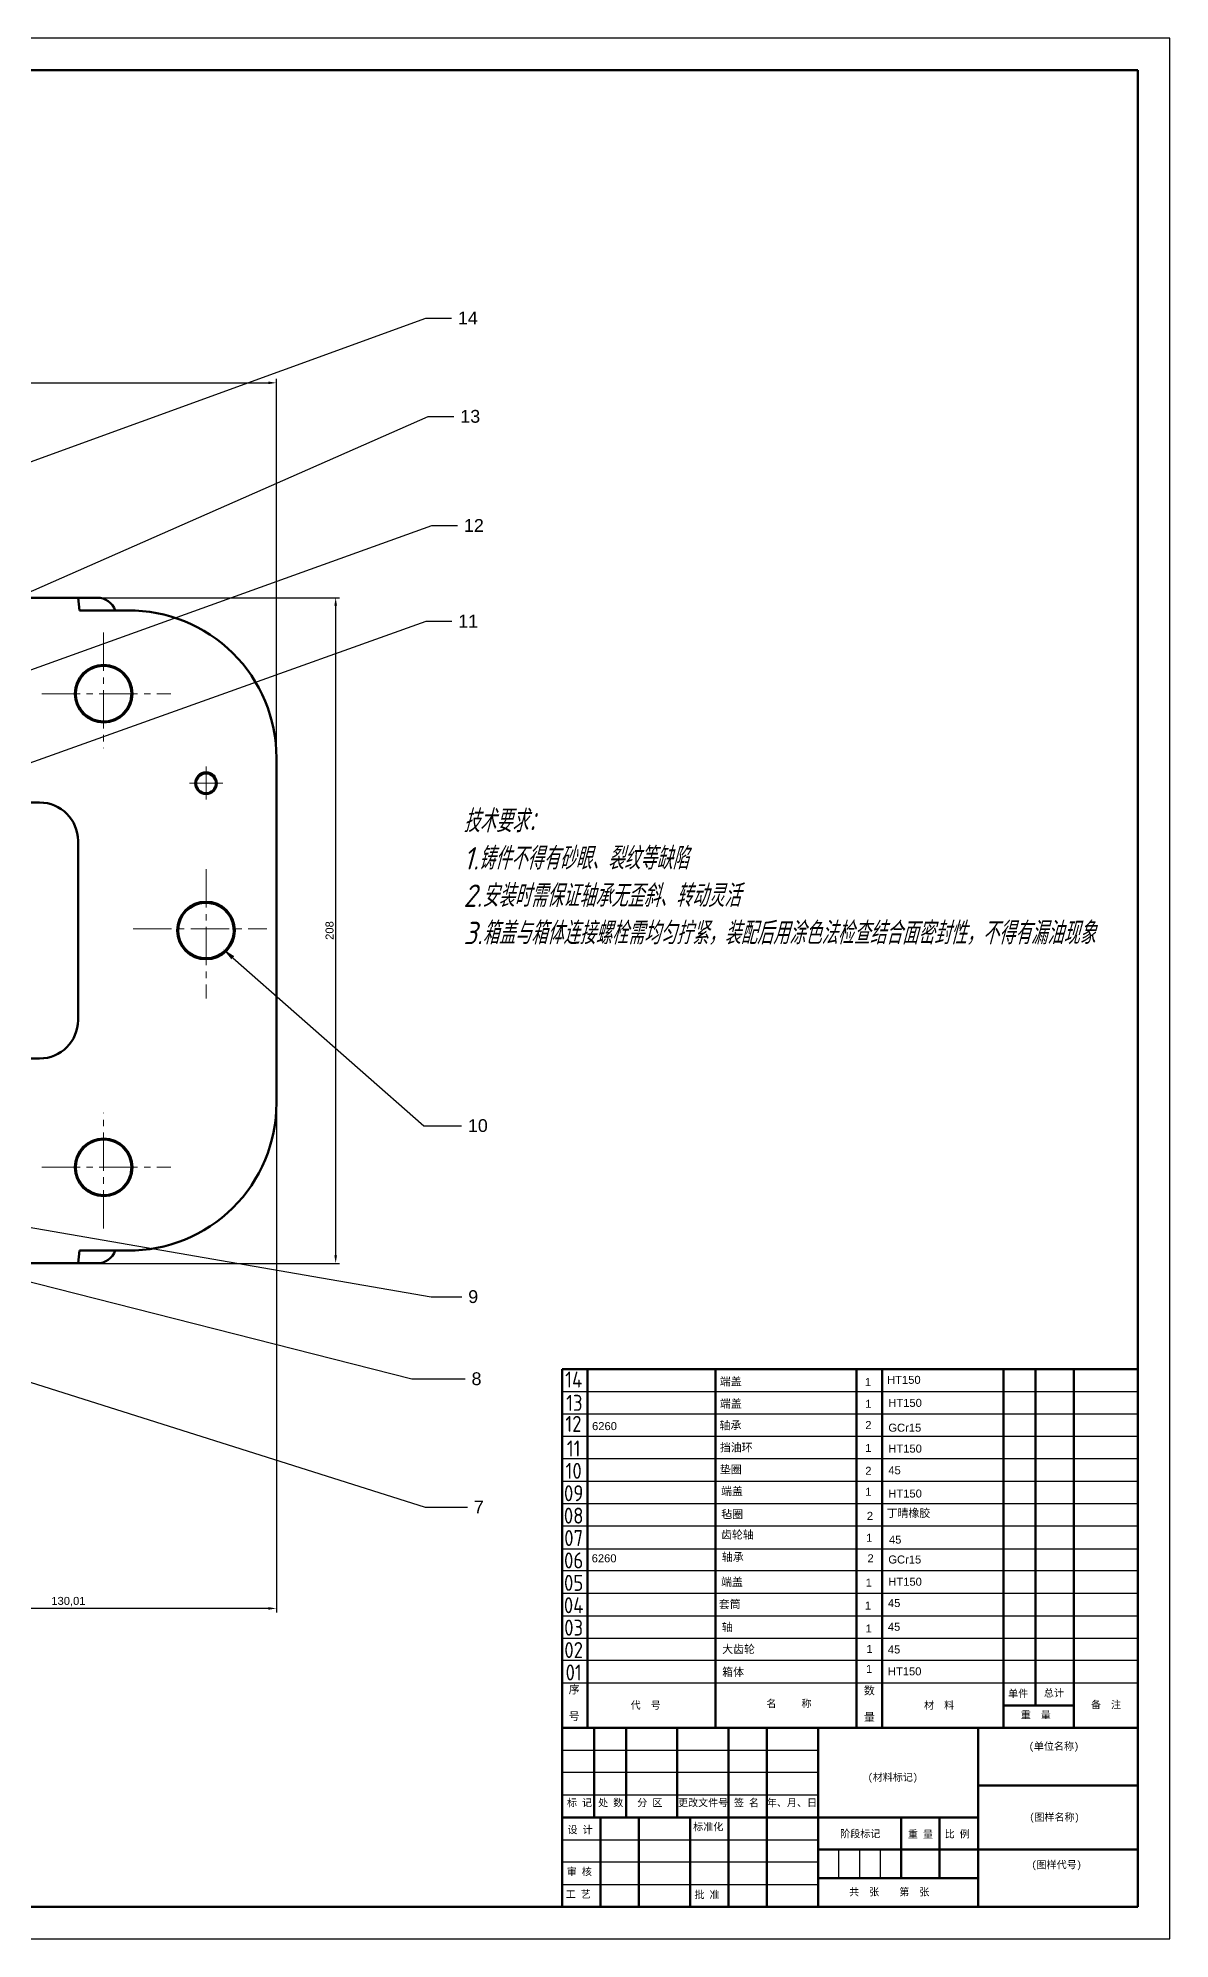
# Model space of a CAD drawing. Header units: millimetres. Extents: x 12238 to 13079, y -872 to -278.
# Drawn here: x 12725 to 13079, y -872 to -278 of the extents above; entities that cross this region are included whole.
import ezdxf
from ezdxf import colors
from ezdxf.entities.mleader import LeaderData, LeaderLine
from ezdxf.math import Vec2, Vec3

# ---------------------------------------------------------------- set-up
doc = ezdxf.new("R2010")
doc.units = ezdxf.units.MM
doc.linetypes.add('点画线', pattern=[18, 12, -2, 2, -2])
for name, color, linetype, lineweight in [('中心线层', 1, '点画线', 18), ('图层1', 7, 'Continuous', 50), ('尺寸标注0.5', 255, 'Continuous', 25), ('文字', 7, 'Continuous', 15), ('粗实线', 7, 'Continuous', 50), ('细实线', 7, 'Continuous', 25)]:
    doc.layers.add(name, color=color, linetype=linetype, lineweight=lineweight)
doc.styles.add('GB字体', font='gbenor.shx', dxfattribs={"bigfont": 'gbcbig.shx'})
doc.styles.get("Standard").update_dxf_attribs({"font": 'arial.ttf'})
doc.styles.add('国标汉字3.5', font='gbeitc.shx', dxfattribs={"height": 3.5, "bigfont": 'gbcbig.shx'})
doc.dimstyles.new('ISO-25', dxfattribs={"dimtxt": 2.5, "dimasz": 2.5, "dimexe": 1.25, "dimexo": 0.625, "dimtad": 1, "dimtxsty": 'Standard', "dimcen": 2.5, "dimadec": 0, "dimazin": 0, "dimtfac": 1, "dimtmove": 0, "dimatfit": 3, "dimfxl": 1, "dimarcsym": 0})

# ---------------------------------------------------------------- blocks, each defined once
blk = doc.blocks.new('*D15')
at = {"layer": 'Defpoints', "color": 0, "transparency": 16777216}
for p in [(12799.38, -385.78), (12339.38, -502.91), (12799.38, -502.91)]:
    blk.add_point(p, dxfattribs=at)
at = {"layer": '尺寸标注0.5', "color": 0, "lineweight": -2, "transparency": 16777216}
for p, q in [((12339.38, -502.28), (12339.38, -384.53)), ((12341.88, -385.78), (12796.88, -385.78)), ((12799.38, -502.28), (12799.38, -384.53))]:
    blk.add_line(p, q, dxfattribs=at)
at = {"layer": '尺寸标注0.5', "color": 0, "transparency": 16777216}
for points in [[(12341.88, -385.36), (12341.88, -386.19), (12339.38, -385.78)], [(12796.88, -385.36), (12796.88, -386.19), (12799.38, -385.78)]]:
    blk.add_solid(points, dxfattribs=at)
at = {"layer": '尺寸标注0.5', "color": 0, "transparency": 16777216, "insert": (12569.38, -383.87), "char_height": 2.5, "attachment_point": 5}
blk.add_mtext('460', dxfattribs=at)
blk = doc.blocks.new('*D17')
at = {"layer": 'Defpoints', "color": 0, "transparency": 16777216}
for p in [(12799.38, -610.91), (12669.38, -717.19), (12669.38, -768.74)]:
    blk.add_point(p, dxfattribs=at)
at = {"layer": '尺寸标注0.5', "color": 0, "lineweight": -2, "transparency": 16777216}
for p, q in [((12799.38, -611.53), (12799.38, -769.99)), ((12669.38, -717.81), (12669.38, -769.99)), ((12796.88, -768.74), (12671.88, -768.74))]:
    blk.add_line(p, q, dxfattribs=at)
at = {"layer": '尺寸标注0.5', "color": 0, "transparency": 16777216}
for points in [[(12671.88, -768.33), (12671.88, -769.16), (12669.38, -768.74)], [(12796.88, -768.33), (12796.88, -769.16), (12799.38, -768.74)]]:
    blk.add_solid(points, dxfattribs=at)
at = {"layer": '尺寸标注0.5', "color": 0, "transparency": 16777216, "insert": (12734.38, -766.62), "char_height": 2.5, "attachment_point": 5}
blk.add_mtext('130,01', dxfattribs=at)
blk = doc.blocks.new('*D30')
at = {"layer": 'Defpoints', "color": 0, "transparency": 16777216}
for p in [(12726.88, -452.91), (12726.88, -660.91), (12817.9, -660.91)]:
    blk.add_point(p, dxfattribs=at)
at = {"layer": '尺寸标注0.5', "color": 0, "lineweight": -2, "transparency": 16777216}
for p, q in [((12727.5, -452.91), (12819.15, -452.91)), ((12817.9, -455.41), (12817.9, -658.41)), ((12727.5, -660.91), (12819.15, -660.91))]:
    blk.add_line(p, q, dxfattribs=at)
at = {"layer": '尺寸标注0.5', "color": 0, "transparency": 16777216}
for points in [[(12817.48, -455.41), (12818.32, -455.41), (12817.9, -452.91)], [(12817.48, -658.41), (12818.32, -658.41), (12817.9, -660.91)]]:
    blk.add_solid(points, dxfattribs=at)
at = {"layer": '尺寸标注0.5', "color": 0, "transparency": 16777216, "insert": (12816, -556.91), "char_height": 2.5, "attachment_point": 5, "rotation": 90}
blk.add_mtext('208', dxfattribs=at)

msp = doc.modelspace()

# ---------------------------------------------------------------- linework, layer by layer
for p, q in [((13068.65, -764.029), (12888.65, -764.029)), ((12924.65, -806.029), (12940.65, -806.029)), ((12888.65, -813.029), (12968.65, -813.029)), ((12968.65, -820.029), (12888.65, -820.029)), ((12888.65, -827.029), (12968.65, -827.029)), ((12988.15, -834.029), (12981.65, -834.029)), ((13006.65, -834.029), (12994.65, -834.029)), ((13018.65, -834.029), (13006.65, -834.029)), ((12888.65, -848.029), (12888.65, -841.029)), ((12888.65, -841.029), (12968.65, -841.029)), ((12968.65, -848.029), (12888.65, -848.029)), ((12968.65, -853.029), (12968.65, -844.029)), ((12968.65, -855.029), (12968.65, -848.029)), ((12975.15, -853.029), (12975.15, -844.029)), ((12981.65, -844.029), (12981.65, -853.029)), ((12988.15, -853.029), (12988.15, -844.029)), ((12888.65, -862.029), (12888.65, -855.029)), ((12888.65, -855.029), (12968.65, -855.029)), ((12981.65, -853.029), (12975.15, -853.029)), ((12994.65, -853.029), (12988.15, -853.029)), ((13018.65, -862.029), (13018.65, -853.029))]:
    msp.add_line(p, q)
msp.add_lwpolyline([(12237.65, -278.029), (12237.65, -872.029), (13078.65, -872.029), (13078.65, -278.029)], close=True)
at = {"layer": '中心线层'}
for p, q in [((12745.381, -463.798), (12745.381, -499.888)), ((12726.023, -482.907), (12766.345, -482.907)), ((12772.268, -510.819), (12782.628, -510.819)), ((12777.381, -505.631), (12777.381, -516.007)), ((12777.381, -537.751), (12777.381, -578.139)), ((12754.6, -556.43), (12796.441, -556.43)), ((12745.381, -650.016), (12745.381, -613.926)), ((12726.023, -630.907), (12766.345, -630.907))]:
    msp.add_line(p, q, dxfattribs=at)
at = {"layer": '图层1'}
for p, q in [((12262.65, -288.029), (13068.65, -288.029)), ((13068.65, -862.029), (13068.65, -288.029)), ((12896.65, -806.029), (12896.65, -694.029)), ((12936.65, -694.029), (12936.65, -806.029)), ((12980.65, -694.029), (12980.65, -806.029)), ((12988.65, -806.029), (12988.65, -694.029)), ((13026.65, -806.029), (13026.65, -694.029)), ((13036.65, -694.029), (13036.65, -799.029)), ((13048.65, -806.029), (13048.65, -694.029)), ((13048.65, -799.029), (13026.65, -799.029)), ((13048.65, -806.029), (13048.65, -799.029)), ((12888.65, -862.029), (12888.65, -806.029)), ((12888.65, -806.029), (13068.65, -806.029)), ((12888.65, -806.029), (13068.65, -806.029)), ((12898.65, -834.029), (12898.65, -806.029)), ((12898.65, -806.029), (12908.65, -806.029)), ((12908.65, -806.029), (12908.65, -834.029)), ((12924.65, -834.029), (12924.65, -806.029)), ((12940.65, -806.029), (12940.65, -834.029)), ((12952.65, -834.029), (12952.65, -806.029)), ((12968.65, -806.029), (12968.65, -862.029)), ((12980.65, -806.029), (12988.65, -806.029)), ((12988.65, -806.029), (13026.65, -806.029)), ((13018.65, -834.029), (13018.65, -806.029)), ((13036.65, -806.029), (13048.65, -806.029)), ((13068.65, -824.029), (13018.65, -824.029)), ((12888.65, -834.029), (13018.65, -834.029)), ((12900.65, -862.029), (12900.65, -834.029)), ((12912.65, -834.029), (12912.65, -862.029)), ((12928.65, -862.029), (12928.65, -834.029)), ((12940.65, -834.029), (12940.65, -862.029)), ((12952.65, -862.029), (12952.65, -834.029)), ((12994.65, -834.029), (12994.65, -853.029)), ((13006.65, -834.029), (13006.65, -853.029)), ((13018.65, -862.029), (13018.65, -834.029)), ((12968.65, -844.029), (13018.65, -844.029)), ((13068.65, -844.029), (13018.65, -844.029)), ((13018.65, -853.029), (12968.65, -853.029)), ((12262.65, -862.029), (13068.65, -862.029))]:
    msp.add_line(p, q, dxfattribs=at)
at = {"layer": '粗实线', "color": 7}
for p, q in [((12737.379, -452.907), (12716.378, -452.907)), ((12737.84, -456.907), (12737.379, -452.907)), ((12737.379, -452.907), (12743.381, -452.907)), ((12752.782, -456.907), (12737.84, -456.907)), ((12752.945, -456.909), (12752.782, -456.907)), ((12739.821, -489.984), (12739.948, -489.677)), ((12741.933, -491.221), (12742.056, -490.925)), ((12799.381, -610.907), (12799.381, -502.907)), ((12725.381, -516.907), (12716.378, -516.907)), ((12737.381, -584.907), (12737.381, -528.907)), ((12774.956, -565.574), (12774.956, -565.242)), ((12777.381, -565.907), (12777.381, -565.587)), ((12716.378, -596.907), (12725.381, -596.907)), ((12739.821, -637.984), (12739.948, -637.677)), ((12741.933, -639.221), (12742.056, -638.925)), ((12737.379, -660.907), (12737.84, -656.907)), ((12737.84, -656.907), (12752.782, -656.907)), ((12752.782, -656.907), (12752.945, -656.905)), ((12716.378, -660.907), (12737.379, -660.907)), ((12743.381, -660.907), (12737.379, -660.907))]:
    msp.add_line(p, q, dxfattribs=at)
at = {"layer": '粗实线'}
for p in [(13068.65, -694.029), (12888.65, -806.029)]:
    msp.add_line(p, (12888.65, -694.029), dxfattribs=at)
at = {"layer": '粗实线', "color": 7}
for centre, radius in [((12745.381, -482.907), 9), ((12777.381, -510.907), 3.39), ((12777.381, -510.907), 3.097), ((12777.381, -556.907), 9), ((12745.381, -630.907), 9)]:
    msp.add_circle(centre, radius, dxfattribs=at)
for centre, radius, start, end in [((12743.381, -458.907), 6, 19.471221, 90), ((12753.381, -502.907), 46, 0, 90.542398), ((12745.381, -482.907), 8.68, 247.477326, 231.255134), ((12745.381, -482.907), 8.68, 231.255134, 247.477326), ((12725.381, -528.907), 12, 0, 90), ((12777.381, -556.907), 8.68, 270, 253.777808), ((12777.381, -556.907), 8.68, 253.777808, 270), ((12725.381, -584.907), 12, 270, 0), ((12753.381, -610.907), 46, 269.457602, 0), ((12745.381, -630.907), 8.68, 247.477326, 231.255134), ((12745.381, -630.907), 8.68, 231.255134, 247.477326), ((12743.381, -654.907), 6, 270, 340.528779)]:
    msp.add_arc(centre, radius, start, end, dxfattribs=at)
at = {"layer": '细实线'}
for p, q in [((13028.65, -694.029), (12888.65, -694.029)), ((13028.65, -701.029), (12888.65, -701.029)), ((13068.65, -701.029), (12888.65, -701.029)), ((13028.65, -708.029), (12888.65, -708.029)), ((13068.65, -708.029), (12888.65, -708.029)), ((13028.65, -715.029), (12888.65, -715.029)), ((13068.65, -715.029), (12888.65, -715.029)), ((13028.65, -722.029), (12888.65, -722.029)), ((13068.65, -722.029), (12888.65, -722.029)), ((13028.65, -729.029), (12888.65, -729.029)), ((13068.65, -729.029), (12888.65, -729.029)), ((13028.65, -736.029), (12888.65, -736.029)), ((13068.65, -736.029), (12888.65, -736.029)), ((13028.65, -743.029), (12888.65, -743.029)), ((13068.65, -743.029), (12888.65, -743.029)), ((13068.65, -750.212), (12888.65, -750.212)), ((13068.65, -757.029), (12888.65, -757.029)), ((13028.65, -764.029), (12888.65, -764.029)), ((12888.65, -771.029), (13068.65, -771.029)), ((12888.65, -778.029), (13068.65, -778.029)), ((13068.65, -785.029), (12888.65, -785.029)), ((12888.65, -792.029), (13068.65, -792.029))]:
    msp.add_line(p, q, dxfattribs=at)

# ---------------------------------------------------------------- texts
at = {"layer": '图层1', "attachment_point": 1}
for s, width, insert, char_height in [('{\\fSimSun|b0|i0|c134|p2;序}\\P\\P{\\fSimSun|b0|i0|c134|p2;号}', 8, (12890.726, -792.838), 2.5), ('{\\fSimSun|b0|i0|c134|p2;数\\P\\P量}', 8, (12982.997, -793.146), 2.5), ('{\\fSimSun|b0|i0|c134|p2;单件}', 10, (13028.077, -794.186), 2.3), ('{\\fSimSun|b0|i0|c134|p2;总计}', 10, (13039.23, -794.008), 2.3), ('{\\fSimSun|b0|i0|c134|p2;代  号}', 10, (12910.085, -797.821), 2.3), ('{\\fSimSun|b0|i0|c134|p2;名     称}', 23.98284, (12952.514, -797.317), 2.3), ('{\\fSimSun|b0|i0|c134|p2;材  料}', 10, (13001.792, -797.824), 2.3), ('{\\fSimSun|b0|i0|c134|p2;重  量}', 10, (13032.015, -800.858), 2.3), ('{\\fSimSun|b0|i0|c134|p2;备  注}', 10, (13053.961, -797.656), 2.3), ('{\\fSimSun|b0|i0|c134|p2;(单位名称)}', 21.79184, (13034.549, -810.641), 2.3), ('{\\fSimSun|b0|i0|c134|p2;(材料标记)}', 21.79184, (12984.194, -820.316), 2.3), ('{\\fSimSun|b0|i0|c134|p2;标 记}', 10, (12890.198, -828.289), 2.3), ('{\\fSimSun|b0|i0|c134|p2;处 数}', 10, (12899.925, -828.289), 2.3), ('{\\fSimSun|b0|i0|c134|p2;分 区}', 10, (12912.153, -828.289), 2.3), ('{\\fSimSun|b0|i0|c134|p2;更改文件号}', 18.03846, (12924.906, -828.289), 2.3), ('{\\fSimSun|b0|i0|c134|p2;签 名}', 10, (12942.37, -828.289), 2.3), ('{\\fSimSun|b0|i0|c134|p2;年、月、日}', 16.3348, (12952.65, -828.289), 2.3), ('{\\fSimSun|b0|i0|c134|p2;设 计}', 10, (12890.357, -836.734), 2.3), ('{\\fSimSun|b0|i0|c134|p2;标准化}', 10, (12929.645, -835.801), 2.3), ('{\\fSimSun|b0|i0|c134|p2;(图样名称)}', 21.79184, (13034.714, -832.802), 2.3), ('{\\fSimSun|b0|i0|c134|p2;阶段标记}', 17.2269, (12975.595, -837.981), 2.3), ('{\\fSimSun|b0|i0|c134|p2;重 量}', 10, (12996.747, -838.145), 2.3), ('{\\fSimSun|b0|i0|c134|p2;比 例}', 10, (13008.239, -838.064), 2.3), ('{\\fSimSun|b0|i0|c134|p2;(图样代号)}', 21.79184, (13035.382, -847.667), 2.3), ('{\\fSimSun|b0|i0|c134|p2;审 核}', 10, (12890.139, -849.832), 2.3), ('{\\fSimSun|b0|i0|c134|p2;工 艺}', 10, (12889.811, -856.886), 2.3), ('{\\fSimSun|b0|i0|c134|p2;批 准}', 10, (12930.041, -857.024), 2.3), ('{\\fSimSun|b0|i0|c134|p2;共  张    第  张}', 32.28272, (12978.38, -856.171), 2.3)]:
    msp.add_mtext_dynamic_manual_height_columns(s, width=width, gutter_width=12.5, heights=[0], dxfattribs=dict(at, insert=insert, char_height=char_height))
at = {"layer": '文字', "insert": (12857.835, -519.19), "char_height": 7, "attachment_point": 1, "style": '国标汉字3.5'}
msp.add_mtext_dynamic_manual_height_columns('技术要求：\\P1.铸件不得有砂眼、裂纹等缺陷\\P2.安装时需保证轴承无歪斜、转动灵活\\P3.箱盖与箱体连接螺栓需均匀拧紧，装配后用涂色法检查结合面密封性，不得有漏油现象', width=210.99563, gutter_width=25, heights=[0], dxfattribs=at)
at = {"layer": '文字', "char_height": 2.5, "attachment_point": 1}
for s, width, heights, insert in [('{\\fSimSun|b0|i0|c134|p2;端盖}', 27.49201, [7], (12937.965, -696.599)), ('\\pxqc;1', 5.05459, [0], (12981.73, -696.755)), ('HT150', 14.1775, [0], (12990.237, -696.062)), ('{\\fSimSun|b0|i0|c134|p2;端盖}', 27.49201, [7], (12937.984, -703.51)), ('\\pxqc;1', 5.05459, [0], (12981.873, -703.543)), ('HT150', 14.1775, [0], (12990.626, -703.254)), ('6260', 17.6294, [0], (12898.041, -710.523)), ('{\\fSimSun|b0|i0|c134|p2;轴承}', 27.49201, [7], (12937.861, -710.286)), ('\\pxqc;2', 5.05459, [0], (12981.873, -710.196)), ('GCr15', 14.1775, [0], (12990.626, -711.016)), ('{\\fSimSun|b0|i0|c134|p2;挡油环}', 27.49201, [7], (12937.984, -717.186)), ('\\pxqc;1', 5.05459, [0], (12981.873, -717.342)), ('HT150', 14.1775, [0], (12990.626, -717.546)), ('{\\fSimSun|b0|i0|c134|p2;垫圈}', 27.49201, [7], (12937.984, -724.086)), ('\\pxqc;2', 5.05459, [0], (12981.873, -724.488)), ('45', 14.1775, [0], (12990.626, -724.322)), ('{\\fSimSun|b0|i0|c134|p2;端盖}', 27.49201, [7], (12938.354, -730.862)), ('\\pxqc;1', 5.05459, [0], (12981.873, -731.018)), ('HT150', 14.1775, [0], (12990.626, -731.592)), ('{\\fSimSun|b0|i0|c134|p2;毡圈}', 27.49201, [7], (12938.404, -738.07)), ('\\pxqc;2', 6.16413, [0], (12981.805, -738.564)), ('{\\fSimSun|b0|i0|c134|p2;丁晴橡胶}', 14.1775, [0], (12990.089, -737.699)), ('{\\fSimSun|b0|i0|c134|p2;齿轮轴}', 27.49201, [7], (12938.354, -744.444)), ('\\pxqc;1', 5.05459, [0], (12982.119, -745.415)), ('45', 14.1775, [0], (12990.821, -745.998)), ('6260', 17.6294, [0], (12897.918, -751.826)), ('{\\fSimSun|b0|i0|c134|p2;轴承}', 27.49201, [7], (12938.601, -751.438)), ('\\pxqc;2', 6.41069, [0], (12981.873, -751.826)), ('GCr15', 14.1775, [0], (12990.626, -752.202)), ('{\\fSimSun|b0|i0|c134|p2;端盖}', 27.49201, [7], (12938.354, -759.209)), ('\\pxqc;1', 5.05459, [0], (12981.996, -759.403)), ('HT150', 14.1775, [0], (12990.626, -759.142)), ('{\\fSimSun|b0|i0|c134|p2;套筒}', 27.49201, [7], (12937.66, -766.182)), ('45', 14.1775, [0], (12990.503, -765.808)), ('\\pxqc;1', 5.05459, [0], (12981.73, -766.604)), ('{\\fSimSun|b0|i0|c134|p2;轴}', 27.49201, [7], (12938.581, -773.358)), ('\\pxqc;1', 5.05459, [0], (12981.977, -773.76)), ('45', 14.1775, [0], (12990.483, -773.225)), ('{\\fSimSun|b0|i0|c134|p2;大齿轮}', 27.49201, [7], (12938.705, -780.218)), ('\\pxqc;1', 5.05459, [0], (12982.223, -780.167)), ('45', 14.1775, [0], (12990.483, -780.313)), ('{\\fSimSun|b0|i0|c134|p2;箱体}', 27.49201, [7], (12938.705, -787.36)), ('\\pxqc;1', 5.05459, [0], (12982.1, -786.374)), ('HT150', 14.1775, [0], (12990.483, -787.148))]:
    msp.add_mtext_dynamic_manual_height_columns(s, width=width, gutter_width=12.5, heights=heights, dxfattribs=dict(at, insert=insert))
at = {"layer": '细实线', "char_height": 5, "attachment_point": 5, "style": 'GB字体'}
for s, insert in [('14', (12892.318, -697.232)), ('13', (12892.505, -704.51)), ('12', (12892.212, -711.076)), ('11', (12892.283, -718.749)), ('10', (12892.283, -725.749)), ('09', (12892.283, -732.749)), ('09', (12892.283, -732.749)), ('08', (12892.283, -739.749)), ('08', (12892.283, -739.749)), ('07', (12892.283, -746.749)), ('07', (12892.283, -746.749)), ('06', (12892.283, -753.749)), ('06', (12892.283, -753.749)), ('05', (12892.283, -760.749)), ('05', (12892.283, -760.749)), ('04', (12892.283, -767.749)), ('04', (12892.283, -767.749)), ('03', (12892.283, -774.749)), ('03', (12892.283, -774.749)), ('02', (12892.283, -781.749)), ('01', (12892.283, -788.749)), ('01', (12892.283, -788.749))]:
    msp.add_mtext_dynamic_manual_height_columns(s, width=10, gutter_width=12.5, heights=[0], dxfattribs=dict(at, insert=insert))

# ---------------------------------------------------------------- dimensions: what is measured, and where the dimension line sits
at = {"layer": '尺寸标注0.5'}
dim = msp.add_linear_dim(base=(12799.381, -385.776), p1=(12339.381, -502.907), p2=(12799.381, -502.907), dimstyle='ISO-25', dxfattribs=at)
dim.commit()
dim.dimension.update_dxf_attribs({"geometry": '*D15', "text_midpoint": (12569.381, -383.875)})
for base, p1, p2, angle, picture, middle in [((12817.901, -660.907), (12726.878, -452.907), (12726.878, -660.907), 90, '*D30', (12816, -556.907)), ((12669.3756, -768.7428), (12799.3807, -610.9072), (12669.3756, -717.1899), 180, '*D17', (12734.3782, -766.6154))]:
    dim = msp.add_linear_dim(base=base, p1=p1, p2=p2, angle=angle, dimstyle='ISO-25', dxfattribs=at)
    dim.commit()
    dim.dimension.update_dxf_attribs({"geometry": picture, "text_midpoint": middle})

# ---------------------------------------------------------------- leaders
ml = msp.add_multileader_mtext('Standard', dxfattribs=at)
ml.set_content('14', color=256)
ml.set_leader_properties()
ml.build(insert=Vec2(0, 0))
ctx = ml.context
ctx.base_point, ctx.plane_origin = Vec3(12854.096, -365.522), Vec3(12585.55, -460.2)
notes = []
notes.append((ctx, [(0, (1, 1, 0), (12846.096, -365.522), (1, 0), 8, [(0, [(12585.55, -460.2)], 0, [])])]))
ctx.mtext.insert, ctx.mtext.flow_direction = Vec3(12856.096, -363.522), 5
ml = msp.add_multileader_mtext('Standard', dxfattribs=at)
ml.set_content('13', color=256)
ml.set_leader_properties()
ml.build(insert=Vec2(0, 0))
ctx = ml.context
ctx.base_point, ctx.plane_origin = Vec3(12854.856, -396.273), Vec3(12706.049, -458.289)
notes.append((ctx, [(0, (1, 1, 0), (12846.856, -396.273), (1, 0), 8, [(0, [(12706.049, -458.289)], 0, [])])]))
ctx.mtext.insert, ctx.mtext.flow_direction = Vec3(12856.856, -394.238), 5
ml = msp.add_multileader_mtext('Standard', dxfattribs=at)
ml.set_content('12', color=256)
ml.set_leader_properties()
ml.build(insert=Vec2(0, 0))
ctx = ml.context
ctx.base_point, ctx.plane_origin = Vec3(12855.995, -430.337), Vec3(12707.43, -480.96)
notes.append((ctx, [(0, (1, 1, 0), (12847.995, -430.337), (1, 0), 8, [(0, [(12707.43, -480.96)], 0, [])])]))
ctx.mtext.insert, ctx.mtext.flow_direction = Vec3(12857.995, -428.337), 5
ml = msp.add_multileader_mtext('Standard', dxfattribs=at)
ml.set_content('11', color=256)
ml.set_leader_properties()
ml.build(insert=Vec2(0, 0))
ctx = ml.context
ctx.base_point, ctx.plane_origin = Vec3(12854.187, -460.259), Vec3(12704.683, -510.859)
notes.append((ctx, [(0, (1, 1, 0), (12846.187, -460.259), (1, 0), 8, [(0, [(12704.683, -510.859)], 0, [])])]))
ctx.mtext.insert, ctx.mtext.flow_direction = Vec3(12856.187, -458.259), 5
ml = msp.add_multileader_mtext('Standard', dxfattribs=at)
ml.set_content('10', color=256)
ml.set_leader_properties()
ml.build(insert=Vec2(0, 0))
ctx = ml.context
ctx.base_point, ctx.plane_origin = Vec3(12857.235, -617.899), Vec3(12782.753, -562.768)
notes.append((ctx, [(0, (1, 1, 0), (12845.43, -617.899), (1, 0), 11.805, [(0, [(12782.753, -562.768)], 0, [])])]))
ctx.mtext.insert, ctx.mtext.flow_direction = Vec3(12859.235, -615.865), 5
ml = msp.add_multileader_mtext('Standard', dxfattribs=at)
ml.set_content('9', color=256)
ml.set_leader_properties()
ml.build(insert=Vec2(0, 0))
ctx = ml.context
ctx.base_point, ctx.plane_origin = Vec3(12857.337, -671.343), Vec3(12709.684, -647.424)
notes.append((ctx, [(0, (1, 1, 0), (12847.789, -671.343), (1, 0), 9.548, [(0, [(12709.684, -647.424)], 0, [])])]))
ctx.mtext.insert, ctx.mtext.flow_direction = Vec3(12859.337, -669.309), 5
ml = msp.add_multileader_mtext('Standard', dxfattribs=at)
ml.set_content('8', color=256)
ml.set_leader_properties()
ml.build(insert=Vec2(0, 0))
ctx = ml.context
ctx.base_point, ctx.plane_origin = Vec3(12858.373, -697), Vec3(12692.722, -659.115)
notes.append((ctx, [(0, (1, 1, 0), (12841.681, -697), (1, 0), 16.692, [(0, [(12692.722, -659.115)], 0, [])])]))
ctx.mtext.insert, ctx.mtext.flow_direction = Vec3(12860.373, -694.965), 5
ml = msp.add_multileader_mtext('Standard', dxfattribs=at)
ml.set_content('7', color=256)
ml.set_leader_properties()
ml.build(insert=Vec2(0, 0))
ctx = ml.context
ctx.base_point, ctx.plane_origin = Vec3(12859.077, -737.077), Vec3(12676.705, -683.66)
notes.append((ctx, [(0, (1, 1, 0), (12845.899, -737.077), (1, 0), 13.178, [(0, [(12676.705, -683.66)], 0, [])])]))
ctx.mtext.insert, ctx.mtext.flow_direction = Vec3(12861.077, -735.077), 5
for ctx, leaders in notes:
    for number, flags, end, landing, length, lines in leaders:
        leader = LeaderData()
        leader.index, (leader.has_last_leader_line, leader.has_dogleg_vector, leader.attachment_direction) = number, flags
        leader.last_leader_point, leader.dogleg_vector, leader.dogleg_length = Vec3(end), Vec3(landing), length
        for number, points, colour, breaks in lines:
            line = LeaderLine()
            line.index, line.vertices, line.color, line.breaks = number, Vec3.list(points), colors.encode_raw_color(colour), breaks
            leader.lines.append(line)
        ctx.leaders.append(leader)

doc.saveas('drawing.dxf')
